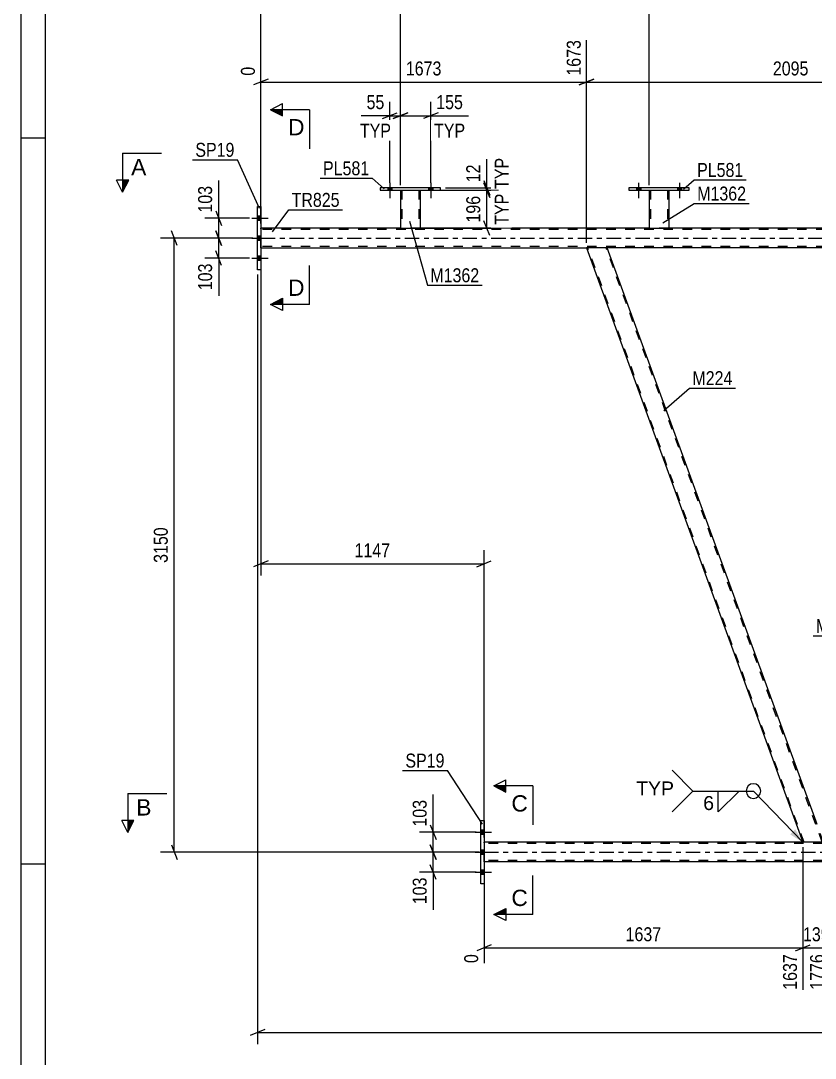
# Model space of a CAD drawing. Header units: millimetres. Extents: x 0 to 841, y 0 to 594.
# Drawn here: x 0 to 163.2, y 258.2 to 471.1 of the extents above; entities that cross this region are included whole.
import ezdxf

# ---------------------------------------------------------------- set-up
doc = ezdxf.new("R2010")
doc.units = ezdxf.units.MM
doc.linetypes.add('DXK_LINE_DOT2', pattern=[3.9198, 1.9599, -1.9599])
doc.linetypes.add('DXK_LINE_DOT3', pattern=[5.9187, 2.979, -0.9799, 0.9799, -0.9799])
doc.styles.add('Arial', font='ARIAL.TTF', dxfattribs={"height": 0.2})
doc.styles.add('Arial Narrow', font='ARIALN.TTF', dxfattribs={"height": 0.2})

# ---------------------------------------------------------------- blocks, each defined once
blk = doc.blocks.new('Unknown-122569494-1133')
at = {"color": 5, "linetype": 'Continuous'}
for p, q in [((0, 594), (0, 0)), ((5, 589), (5, 5)), ((5, 447), (0, 447)), ((5, 298), (0, 298))]:
    blk.add_line(p, q, dxfattribs=at)
blk = doc.blocks.new('Bolt-122569494-5056 - 5043')
at = {"linetype": 'Continuous'}
for points in [[(126.45, 436.33), (127.33, 436.33), (127.33, 436.81), (126.45, 436.81)], [(134.85, 436.33), (135.73, 436.33), (135.73, 436.81), (134.85, 436.81)]]:
    blk.add_hatch(color=1, dxfattribs=at).paths.add_polyline_path(points)
at = {"color": 1, "linetype": 'Continuous'}
for p, q in [((126.45, 436.81), (126.45, 436.33)), ((126.89, 437.81), (126.89, 434.69)), ((127.33, 436.81), (127.33, 436.33)), ((134.85, 436.81), (134.85, 436.33)), ((135.29, 437.81), (135.29, 434.69)), ((135.73, 436.81), (135.73, 436.33))]:
    blk.add_line(p, q, dxfattribs=at)
blk = doc.blocks.new('Part-122569494-5079 - 5043')
at = {"color": 2, "linetype": 'Continuous'}
for p, q in [((124.89, 436.81), (124.89, 436.33)), ((137.29, 436.81), (124.89, 436.81)), ((137.29, 436.33), (137.29, 436.81)), ((124.89, 436.33), (137.29, 436.33))]:
    blk.add_line(p, q, dxfattribs=at)
blk = doc.blocks.new('Part-122569494-5201 - 5043')
at = {"color": 2, "linetype": 'Continuous'}
for p, q in [((129.09, 436.33), (129.09, 428.49)), ((133.09, 436.33), (133.09, 428.49)), ((129.09, 428.49), (133.09, 428.49))]:
    blk.add_line(p, q, dxfattribs=at)
at = {"color": 7, "linetype": 'DXK_LINE_DOT2'}
for p, q in [((129.09, 436.33), (133.09, 436.33)), ((129.09, 436.33), (129.09, 436.33)), ((129.09, 436.33), (129.09, 436.33)), ((129.33, 436.33), (129.33, 428.49)), ((132.85, 436.33), (132.85, 428.49)), ((133.09, 436.33), (133.09, 436.33)), ((133.09, 436.33), (133.09, 436.33)), ((132.79, 428.49), (132.83, 428.49)), ((132.79, 428.49), (132.83, 428.49)), ((132.83, 428.49), (132.85, 428.49)), ((132.83, 428.49), (132.85, 428.49))]:
    blk.add_line(p, q, dxfattribs=at)
blk = doc.blocks.new('Part-122569494-5084 - 5043')
at = {"color": 2, "linetype": 'Continuous'}
for p, q in [((78, 436.33), (78, 428.49)), ((82, 436.33), (82, 428.49)), ((78, 428.49), (82, 428.49))]:
    blk.add_line(p, q, dxfattribs=at)
at = {"color": 7, "linetype": 'DXK_LINE_DOT2'}
for p, q in [((78, 436.33), (82, 436.33)), ((78, 436.33), (78, 436.33)), ((78, 436.33), (78, 436.33)), ((78.24, 436.33), (78.24, 428.49)), ((81.76, 436.33), (81.76, 428.49)), ((82, 436.33), (82, 436.33)), ((82, 436.33), (82, 436.33)), ((81.71, 428.49), (81.75, 428.49)), ((81.71, 428.49), (81.75, 428.49)), ((81.75, 428.49), (81.76, 428.49)), ((81.75, 428.49), (81.76, 428.49))]:
    blk.add_line(p, q, dxfattribs=at)
blk = doc.blocks.new('Part-122569494-5089 - 5043')
at = {"color": 2, "linetype": 'Continuous'}
for p, q in [((73.8, 436.81), (73.8, 436.33)), ((86.2, 436.81), (73.8, 436.81)), ((86.2, 436.33), (86.2, 436.81)), ((73.8, 436.33), (86.2, 436.33))]:
    blk.add_line(p, q, dxfattribs=at)
blk = doc.blocks.new('Bolt-122569494-5195 - 5043')
at = {"linetype": 'Continuous'}
for points in [[(126.45, 436.33), (127.33, 436.33), (127.33, 436.81), (126.45, 436.81)], [(134.85, 436.33), (135.73, 436.33), (135.73, 436.81), (134.85, 436.81)]]:
    blk.add_hatch(color=1, dxfattribs=at).paths.add_polyline_path(points)
at = {"color": 1, "linetype": 'Continuous'}
for p, q in [((126.45, 436.81), (126.45, 436.33)), ((126.89, 437.81), (126.89, 434.69)), ((127.33, 436.81), (127.33, 436.33)), ((134.85, 436.81), (134.85, 436.33)), ((135.29, 437.81), (135.29, 434.69)), ((135.73, 436.81), (135.73, 436.33))]:
    blk.add_line(p, q, dxfattribs=at)
blk = doc.blocks.new('Bolt-122569494-5196 - 5043')
at = {"linetype": 'Continuous'}
for points in [[(75.36, 436.33), (76.24, 436.33), (76.24, 436.81), (75.36, 436.81)], [(83.76, 436.33), (84.64, 436.33), (84.64, 436.81), (83.76, 436.81)]]:
    blk.add_hatch(color=1, dxfattribs=at).paths.add_polyline_path(points)
at = {"color": 1, "linetype": 'Continuous'}
for p, q in [((75.36, 436.81), (75.36, 436.33)), ((75.8, 437.81), (75.8, 434.69)), ((76.24, 436.81), (76.24, 436.33)), ((83.76, 436.81), (83.76, 436.33)), ((84.2, 437.81), (84.2, 434.69)), ((84.64, 436.81), (84.64, 436.33))]:
    blk.add_line(p, q, dxfattribs=at)
blk = doc.blocks.new('Part-122569494-5228 - 5043')
at = {"color": 2, "linetype": 'Continuous'}
for p, q in [((48.64, 419.99), (48.64, 432.99)), ((48.64, 432.99), (49.28, 432.99)), ((49.28, 432.99), (49.28, 419.99)), ((49.28, 419.99), (48.64, 419.99))]:
    blk.add_line(p, q, dxfattribs=at)
blk = doc.blocks.new('Part-122569494-5351 - 5043')
at = {"color": 2, "linetype": 'Continuous'}
for p, q in [((120.46, 424.49), (116.2, 424.49)), ((116.2, 424.49), (160.61, 302.49)), ((163.32, 306.74), (120.46, 424.49)), ((164.55, 302.49), (160.61, 302.49)), ((164.83, 302.49), (164.55, 302.49)), ((164.83, 302.49), (164.87, 302.49))]:
    blk.add_line(p, q, dxfattribs=at)
at = {"color": 7, "linetype": 'DXK_LINE_DOT2'}
for p, q in [((160.86, 302.49), (116.46, 424.49)), ((164.61, 302.49), (120.21, 424.49)), ((164.87, 302.49), (163.32, 306.74)), ((164.55, 302.49), (164.72, 302.49))]:
    blk.add_line(p, q, dxfattribs=at)
blk = doc.blocks.new('Part-122569494-5365 - 5043')
at = {"color": 2, "linetype": 'Continuous'}
for p, q in [((78, 428.49), (49.28, 428.49)), ((129.09, 428.49), (82, 428.49)), ((180.17, 428.49), (133.09, 428.49)), ((49.28, 424.49), (116.2, 424.49)), ((200.02, 424.49), (120.46, 424.49))]:
    blk.add_line(p, q, dxfattribs=at)
at = {"color": 7, "linetype": 'DXK_LINE_DOT2'}
for p, q in [((49.28, 424.49), (49.28, 428.49)), ((749.35, 428.25), (49.28, 428.25)), ((82, 428.49), (78, 428.49)), ((133.09, 428.49), (129.09, 428.49)), ((749.35, 424.73), (49.28, 424.73)), ((120.46, 424.49), (116.2, 424.49))]:
    blk.add_line(p, q, dxfattribs=at)
at = {"color": 7, "linetype": 'DXK_LINE_DOT3'}
blk.add_line((49.28, 426.49), (749.35, 426.49), dxfattribs=at)
blk = doc.blocks.new('Part-122569494-5391 - 5043')
at = {"color": 2, "linetype": 'Continuous'}
for p, q in [((94.5, 293.99), (94.5, 306.99)), ((94.5, 306.99), (95.14, 306.99)), ((95.14, 306.99), (95.14, 293.99)), ((95.14, 293.99), (94.5, 293.99))]:
    blk.add_line(p, q, dxfattribs=at)
blk = doc.blocks.new('Bolt-122569494-5435 - 5043')
at = {"linetype": 'Continuous'}
for points in [[(95.14, 304.15), (95.14, 305.03), (94.5, 305.03), (94.5, 304.15)], [(95.14, 304.15), (95.14, 305.03), (94.5, 305.03), (94.5, 304.15)], [(95.14, 304.15), (95.14, 305.03), (94.5, 305.03), (94.5, 304.15)], [(95.14, 300.05), (95.14, 300.93), (94.5, 300.93), (94.5, 300.05)], [(95.14, 300.05), (95.14, 300.93), (94.5, 300.93), (94.5, 300.05)], [(95.14, 295.95), (95.14, 296.83), (94.5, 296.83), (94.5, 295.95)], [(95.14, 295.95), (95.14, 296.83), (94.5, 296.83), (94.5, 295.95)], [(95.14, 295.95), (95.14, 296.83), (94.5, 296.83), (94.5, 295.95)]]:
    blk.add_hatch(color=1, dxfattribs=at).paths.add_polyline_path(points)
at = {"color": 1, "linetype": 'Continuous'}
for p, q in [((93.34, 304.59), (96.66, 304.59)), ((93.34, 304.59), (96.66, 304.59)), ((93.34, 304.59), (96.66, 304.59)), ((94.5, 305.03), (95.14, 305.03)), ((94.5, 305.03), (95.14, 305.03)), ((94.5, 305.03), (95.14, 305.03)), ((94.5, 304.15), (95.14, 304.15)), ((94.5, 304.15), (95.14, 304.15)), ((94.5, 304.15), (95.14, 304.15)), ((93.34, 300.49), (96.66, 300.49)), ((93.34, 300.49), (96.66, 300.49)), ((94.5, 300.93), (95.14, 300.93)), ((94.5, 300.93), (95.14, 300.93)), ((94.5, 300.05), (95.14, 300.05)), ((94.5, 300.05), (95.14, 300.05)), ((93.34, 296.39), (96.66, 296.39)), ((93.34, 296.39), (96.66, 296.39)), ((93.34, 296.39), (96.66, 296.39)), ((94.5, 296.83), (95.14, 296.83)), ((94.5, 296.83), (95.14, 296.83)), ((94.5, 296.83), (95.14, 296.83)), ((94.5, 295.95), (95.14, 295.95)), ((94.5, 295.95), (95.14, 295.95)), ((94.5, 295.95), (95.14, 295.95))]:
    blk.add_line(p, q, dxfattribs=at)
blk = doc.blocks.new('Bolt-122569494-5436 - 5043')
at = {"linetype": 'Continuous'}
for points in [[(49.28, 430.15), (49.28, 431.03), (48.64, 431.03), (48.64, 430.15)], [(49.28, 430.15), (49.28, 431.03), (48.64, 431.03), (48.64, 430.15)], [(49.28, 430.15), (49.28, 431.03), (48.64, 431.03), (48.64, 430.15)], [(49.28, 426.05), (49.28, 426.93), (48.64, 426.93), (48.64, 426.05)], [(49.28, 426.05), (49.28, 426.93), (48.64, 426.93), (48.64, 426.05)], [(49.28, 421.95), (49.28, 422.83), (48.64, 422.83), (48.64, 421.95)], [(49.28, 421.95), (49.28, 422.83), (48.64, 422.83), (48.64, 421.95)], [(49.28, 421.95), (49.28, 422.83), (48.64, 422.83), (48.64, 421.95)]]:
    blk.add_hatch(color=1, dxfattribs=at).paths.add_polyline_path(points)
at = {"color": 1, "linetype": 'Continuous'}
for p, q in [((47.48, 430.59), (50.8, 430.59)), ((47.48, 430.59), (50.8, 430.59)), ((47.48, 430.59), (50.8, 430.59)), ((48.64, 431.03), (49.28, 431.03)), ((48.64, 431.03), (49.28, 431.03)), ((48.64, 431.03), (49.28, 431.03)), ((48.64, 430.15), (49.28, 430.15)), ((48.64, 430.15), (49.28, 430.15)), ((48.64, 430.15), (49.28, 430.15)), ((47.48, 426.49), (50.8, 426.49)), ((47.48, 426.49), (50.8, 426.49)), ((48.64, 426.93), (49.28, 426.93)), ((48.64, 426.93), (49.28, 426.93)), ((48.64, 426.05), (49.28, 426.05)), ((48.64, 426.05), (49.28, 426.05)), ((47.48, 422.39), (50.8, 422.39)), ((47.48, 422.39), (50.8, 422.39)), ((47.48, 422.39), (50.8, 422.39)), ((48.64, 422.83), (49.28, 422.83)), ((48.64, 422.83), (49.28, 422.83)), ((48.64, 422.83), (49.28, 422.83)), ((48.64, 421.95), (49.28, 421.95)), ((48.64, 421.95), (49.28, 421.95)), ((48.64, 421.95), (49.28, 421.95))]:
    blk.add_line(p, q, dxfattribs=at)
blk = doc.blocks.new('Part-122569494-5464 - 5043')
at = {"color": 2, "linetype": 'Continuous'}
for p, q in [((160.61, 302.49), (95.14, 302.49)), ((241, 298.49), (95.14, 298.49))]:
    blk.add_line(p, q, dxfattribs=at)
at = {"color": 7, "linetype": 'DXK_LINE_DOT2'}
for p, q in [((95.14, 298.49), (95.14, 302.49)), ((166.18, 302.49), (160.61, 302.49)), ((776.17, 302.25), (95.14, 302.25)), ((776.17, 298.73), (95.14, 298.73))]:
    blk.add_line(p, q, dxfattribs=at)
at = {"color": 7, "linetype": 'DXK_LINE_DOT3'}
blk.add_line((95.14, 300.49), (776.17, 300.49), dxfattribs=at)
blk = doc.blocks.new('Bolt-122569494-5499 - 5043')
at = {"linetype": 'Continuous'}
for points in [[(75.36, 436.33), (76.24, 436.33), (76.24, 436.81), (75.36, 436.81)], [(83.76, 436.33), (84.64, 436.33), (84.64, 436.81), (83.76, 436.81)]]:
    blk.add_hatch(color=1, dxfattribs=at).paths.add_polyline_path(points)
at = {"color": 1, "linetype": 'Continuous'}
for p, q in [((75.36, 436.81), (75.36, 436.33)), ((75.8, 437.81), (75.8, 434.69)), ((76.24, 436.81), (76.24, 436.33)), ((83.76, 436.81), (83.76, 436.33)), ((84.2, 437.81), (84.2, 434.69)), ((84.64, 436.81), (84.64, 436.33))]:
    blk.add_line(p, q, dxfattribs=at)
blk = doc.blocks.new('StraightDimension-122569494-6744 - 5043')
at = {"color": 7, "linetype": 'Continuous'}
for p, q in [((48.64, 418.99), (48.64, 261.08)), ((50.14, 264.08), (47.14, 262.88)), ((48.64, 263.48), (792.79, 263.48))]:
    blk.add_line(p, q, dxfattribs=at)
blk = doc.blocks.new('StraightDimension-122569494-6722 - 5043')
at = {"color": 7, "linetype": 'Continuous'}
for p, q in [((49.28, 423.49), (49.28, 357.22)), ((95.14, 303.49), (95.14, 362.47)), ((50.78, 360.22), (47.78, 359.02)), ((93.64, 359.02), (96.64, 360.22)), ((49.28, 359.62), (95.14, 359.62))]:
    blk.add_line(p, q, dxfattribs=at)
at = {"color": 0}
blk.add_wipeout([(76.47, 360.37), (76.47, 364.57), (67.95, 364.57), (67.95, 360.37)], dxfattribs=at)
at = {"color": 3, "style": 'Arial Narrow'}
blk.add_text('1147', height=2.863, dxfattribs=at).set_placement((68.55, 360.97))
blk = doc.blocks.new('StraightDimension-122569494-6510 - 5043')
at = {"color": 7, "linetype": 'Continuous'}
for p, q in [((93.5, 304.59), (81.86, 304.59)), ((84.11, 306.09), (85.31, 303.09)), ((84.71, 300.49), (84.71, 304.59)), ((94.14, 300.49), (81.86, 300.49)), ((85.31, 298.99), (84.11, 301.99))]:
    blk.add_line(p, q, dxfattribs=at)
at = {"color": 0}
blk.add_wipeout([(83.96, 311.8), (79.76, 311.8), (79.76, 305.11), (83.96, 305.11)], dxfattribs=at)
at = {"color": 7, "linetype": 'Continuous'}
blk.add_line((84.71, 304.59), (84.71, 312.32), dxfattribs=at)
blk.add_line((84.71, 304.59), (84.71, 312.32), dxfattribs=at)
at = {"color": 3, "style": 'Arial Narrow'}
blk.add_text('103', height=2.863, rotation=90.0002, dxfattribs=at).set_placement((83.36, 305.71))
blk = doc.blocks.new('StraightDimension-122569494-6442 - 5043')
at = {"color": 7, "linetype": 'Continuous'}
for p, q in [((116.2, 425.49), (116.2, 467.12)), ((200.02, 425.49), (200.02, 467.12)), ((117.7, 459.11), (114.7, 457.91)), ((116.2, 458.51), (200.02, 458.51)), ((198.52, 457.91), (201.52, 459.11))]:
    blk.add_line(p, q, dxfattribs=at)
at = {"color": 0, "linetype": 'Continuous'}
blk.add_wipeout([(199.42, 467.72), (195.22, 467.72), (195.22, 459.21), (199.42, 459.21)], dxfattribs=at)
at = {"color": 0}
blk.add_wipeout([(162.37, 459.26), (162.37, 463.46), (153.86, 463.46), (153.86, 459.26)], dxfattribs=at)
at = {"color": 3, "linetype": 'Continuous', "style": 'Arial Narrow'}
blk.add_text('3769', height=2.863, rotation=90.0002, dxfattribs=at).set_placement((198.82, 459.81))
at = {"color": 3, "style": 'Arial Narrow'}
blk.add_text('2095', height=2.863, dxfattribs=at).set_placement((154.46, 459.86))
blk = doc.blocks.new('StraightDimension-122569494-22774 - 5043')
at = {"color": 7, "linetype": 'Continuous'}
for p, q in [((160.61, 301.49), (160.61, 272.23)), ((166.18, 301.49), (166.18, 272.23)), ((159.11, 280.24), (162.11, 281.44)), ((167.68, 281.44), (164.68, 280.24)), ((160.61, 280.84), (166.18, 280.84))]:
    blk.add_line(p, q, dxfattribs=at)
at = {"color": 0}
blk.add_wipeout([(166.74, 281.59), (166.74, 285.79), (160.05, 285.79), (160.05, 281.59)], dxfattribs=at)
at = {"color": 0, "linetype": 'Continuous'}
blk.add_wipeout([(165.58, 280.14), (161.38, 280.14), (161.38, 271.63), (165.58, 271.63)], dxfattribs=at)
at = {"color": 3, "style": 'Arial Narrow'}
blk.add_text('139', height=2.863, dxfattribs=at).set_placement((160.65, 282.19))
at = {"color": 3, "linetype": 'Continuous', "style": 'Arial Narrow'}
blk.add_text('1776', height=2.863, rotation=90.0002, dxfattribs=at).set_placement((164.98, 272.23))
blk = doc.blocks.new('StraightDimension-122569494-18373 - 5043')
at = {"color": 7, "linetype": 'Continuous'}
for p, q in [((129.09, 437.33), (129.09, 485.69)), ((180.17, 437.33), (180.17, 485.69)), ((130.59, 477.68), (127.59, 476.48)), ((129.09, 477.08), (180.17, 477.08)), ((178.67, 476.48), (181.67, 477.68))]:
    blk.add_line(p, q, dxfattribs=at)
at = {"color": 0, "linetype": 'Continuous'}
blk.add_wipeout([(179.57, 486.29), (175.37, 486.29), (175.37, 477.78), (179.57, 477.78)], dxfattribs=at)
at = {"color": 0}
blk.add_wipeout([(158.88, 477.83), (158.88, 482.03), (150.37, 482.03), (150.37, 477.83)], dxfattribs=at)
at = {"color": 3, "linetype": 'Continuous', "style": 'Arial Narrow'}
blk.add_text('3272', height=2.863, rotation=90.0002, dxfattribs=at).set_placement((178.97, 478.38))
at = {"color": 3, "style": 'Arial Narrow'}
blk.add_text('1277', height=2.863, dxfattribs=at).set_placement((150.97, 478.43))
blk = doc.blocks.new('StraightDimension-122569494-18375 - 5043')
at = {"color": 7, "linetype": 'Continuous'}
for p, q in [((78, 437.33), (78, 483.86)), ((49.28, 429.49), (49.28, 480.21)), ((50.78, 477.68), (47.78, 476.48)), ((49.28, 477.08), (78, 477.08)), ((76.5, 476.48), (79.5, 477.68))]:
    blk.add_line(p, q, dxfattribs=at)
at = {"color": 0, "linetype": 'Continuous'}
for points in [[(77.4, 484.46), (73.2, 484.46), (73.2, 477.78), (77.4, 477.78)], [(48.68, 480.81), (44.48, 480.81), (44.48, 477.78), (48.68, 477.78)]]:
    blk.add_wipeout(points, dxfattribs=at)
at = {"color": 0}
blk.add_wipeout([(66.98, 477.83), (66.98, 482.03), (60.3, 482.03), (60.3, 477.83)], dxfattribs=at)
at = {"color": 3, "linetype": 'Continuous', "style": 'Arial Narrow'}
for s, height, p in [('718', 2.863, (76.8, 478.38)), ('0', 2.86, (48.08, 478.38))]:
    blk.add_text(s, height=height, rotation=90.0002, dxfattribs=at).set_placement(p)
at = {"color": 3, "style": 'Arial Narrow'}
blk.add_text('718', height=2.863, dxfattribs=at).set_placement((60.9, 478.43))
blk = doc.blocks.new('StraightDimension-122569494-6074 - 5043')
at = {"color": 7, "linetype": 'Continuous'}
for p, q in [((78, 437.33), (78, 454.45)), ((84.2, 437.81), (84.2, 454.45)), ((76.5, 451), (79.5, 452.2)), ((78, 451.6), (84.2, 451.6)), ((85.7, 452.2), (82.7, 451))]:
    blk.add_line(p, q, dxfattribs=at)
at = {"color": 0}
blk.add_wipeout([(91.41, 452.35), (91.41, 456.55), (84.73, 456.55), (84.73, 452.35)], dxfattribs=at)
at = {"color": 7, "linetype": 'Continuous'}
blk.add_line((84.2, 451.6), (91.94, 451.6), dxfattribs=at)
at = {"color": 3, "style": 'Arial Narrow'}
blk.add_text('155', height=2.863, dxfattribs=at).set_placement((85.33, 452.95))
at = {"color": 0, "linetype": 'Continuous'}
blk.add_wipeout([(91.87, 446.5), (91.87, 450.7), (84.28, 450.7), (84.28, 446.5)], dxfattribs=at)
at = {"color": 7, "linetype": 'Continuous'}
blk.add_line((84.2, 451.6), (91.94, 451.6), dxfattribs=at)
at = {"color": 3, "linetype": 'Continuous', "style": 'Arial Narrow'}
blk.add_text('TYP', height=2.863, dxfattribs=at).set_placement((84.88, 447.1))
blk = doc.blocks.new('StraightDimension-122569494-6090 - 5043')
at = {"color": 7, "linetype": 'Continuous'}
for p, q in [((75.8, 437.81), (75.8, 454.45)), ((78, 437.33), (78, 454.45)), ((74.3, 451), (77.3, 452.2)), ((75.8, 451.6), (78, 451.6)), ((79.5, 452.2), (76.5, 451))]:
    blk.add_line(p, q, dxfattribs=at)
at = {"color": 0}
blk.add_wipeout([(75.28, 452.35), (75.28, 456.55), (70.42, 456.55), (70.42, 452.35)], dxfattribs=at)
at = {"color": 7, "linetype": 'Continuous'}
blk.add_line((75.8, 451.6), (69.9, 451.6), dxfattribs=at)
at = {"color": 3, "style": 'Arial Narrow'}
blk.add_text('55', height=2.863, dxfattribs=at).set_placement((71.02, 452.95))
at = {"color": 0, "linetype": 'Continuous'}
blk.add_wipeout([(76.65, 446.5), (76.65, 450.7), (69.06, 450.7), (69.06, 446.5)], dxfattribs=at)
at = {"color": 7, "linetype": 'Continuous'}
blk.add_line((75.8, 451.6), (69.9, 451.6), dxfattribs=at)
at = {"color": 3, "linetype": 'Continuous', "style": 'Arial Narrow'}
blk.add_text('TYP', height=2.863, dxfattribs=at).set_placement((69.66, 447.1))
blk = doc.blocks.new('StraightDimension-122569494-6520 - 5043')
at = {"color": 7, "linetype": 'Continuous'}
for p, q in [((40.05, 427.99), (41.25, 424.99)), ((46.98, 426.49), (37.8, 426.49)), ((40.65, 422.39), (40.65, 426.49)), ((41.25, 420.89), (40.05, 423.89)), ((46.98, 422.39), (37.8, 422.39))]:
    blk.add_line(p, q, dxfattribs=at)
at = {"color": 0}
blk.add_wipeout([(39.9, 421.86), (35.7, 421.86), (35.7, 415.18), (39.9, 415.18)], dxfattribs=at)
at = {"color": 7, "linetype": 'Continuous'}
blk.add_line((40.65, 422.39), (40.65, 414.65), dxfattribs=at)
blk.add_line((40.65, 422.39), (40.65, 414.65), dxfattribs=at)
at = {"color": 3, "style": 'Arial Narrow'}
blk.add_text('103', height=2.863, rotation=90.0002, dxfattribs=at).set_placement((39.3, 415.78))
blk = doc.blocks.new('StraightDimension-122569494-6455 - 5043')
at = {"color": 7, "linetype": 'Continuous'}
for p, q in [((116.2, 425.49), (116.2, 467.12)), ((49.28, 429.49), (49.28, 461.64)), ((50.78, 459.11), (47.78, 457.91)), ((49.28, 458.51), (116.2, 458.51)), ((114.7, 457.91), (117.7, 459.11))]:
    blk.add_line(p, q, dxfattribs=at)
at = {"color": 0, "linetype": 'Continuous'}
for points in [[(115.6, 467.72), (111.4, 467.72), (111.4, 459.21), (115.6, 459.21)], [(48.68, 462.24), (44.48, 462.24), (44.48, 459.21), (48.68, 459.21)]]:
    blk.add_wipeout(points, dxfattribs=at)
at = {"color": 0}
blk.add_wipeout([(87, 459.26), (87, 463.46), (78.49, 463.46), (78.49, 459.26)], dxfattribs=at)
at = {"color": 3, "linetype": 'Continuous', "style": 'Arial Narrow'}
for s, height, p in [('1673', 2.863, (115, 459.81)), ('0', 2.86, (48.08, 459.81))]:
    blk.add_text(s, height=height, rotation=90.0002, dxfattribs=at).set_placement(p)
at = {"color": 3, "style": 'Arial Narrow'}
blk.add_text('1673', height=2.863, dxfattribs=at).set_placement((79.09, 459.86))
blk = doc.blocks.new('StraightDimension-122569494-6501 - 5043')
at = {"color": 7, "linetype": 'Continuous'}
for p, q in [((94.14, 300.49), (81.86, 300.49)), ((84.11, 301.99), (85.31, 298.99)), ((84.71, 296.39), (84.71, 300.49)), ((93.5, 296.39), (81.86, 296.39)), ((85.31, 294.89), (84.11, 297.89))]:
    blk.add_line(p, q, dxfattribs=at)
at = {"color": 0}
blk.add_wipeout([(83.96, 295.86), (79.76, 295.86), (79.76, 289.18), (83.96, 289.18)], dxfattribs=at)
at = {"color": 7, "linetype": 'Continuous'}
blk.add_line((84.71, 296.39), (84.71, 288.65), dxfattribs=at)
blk.add_line((84.71, 296.39), (84.71, 288.65), dxfattribs=at)
at = {"color": 3, "style": 'Arial Narrow'}
blk.add_text('103', height=2.863, rotation=90.0002, dxfattribs=at).set_placement((83.36, 289.78))
blk = doc.blocks.new('StraightDimension-122569494-6530 - 5043')
at = {"color": 7, "linetype": 'Continuous'}
for p, q in [((46.98, 430.59), (37.8, 430.59)), ((40.05, 432.09), (41.25, 429.09)), ((40.65, 426.49), (40.65, 430.59)), ((41.25, 424.99), (40.05, 427.99)), ((46.98, 426.49), (37.8, 426.49))]:
    blk.add_line(p, q, dxfattribs=at)
at = {"color": 0}
blk.add_wipeout([(39.9, 437.8), (35.7, 437.8), (35.7, 431.11), (39.9, 431.11)], dxfattribs=at)
at = {"color": 7, "linetype": 'Continuous'}
blk.add_line((40.65, 430.59), (40.65, 438.32), dxfattribs=at)
blk.add_line((40.65, 430.59), (40.65, 438.32), dxfattribs=at)
at = {"color": 3, "style": 'Arial Narrow'}
blk.add_text('103', height=2.863, rotation=90.0002, dxfattribs=at).set_placement((39.3, 431.71))
blk = doc.blocks.new('StraightDimension-122569494-6703 - 5043')
at = {"color": 7, "linetype": 'Continuous'}
for p, q in [((87.2, 436.81), (98.11, 436.81)), ((95.11, 438.31), (96.31, 435.31)), ((96.31, 434.83), (95.11, 437.83)), ((95.71, 436.33), (95.71, 436.81)), ((83, 436.33), (98.11, 436.33))]:
    blk.add_line(p, q, dxfattribs=at)
at = {"color": 0}
blk.add_wipeout([(94.96, 442.19), (90.76, 442.19), (90.76, 437.33), (94.96, 437.33)], dxfattribs=at)
at = {"color": 7, "linetype": 'Continuous'}
blk.add_line((95.71, 436.81), (95.71, 442.71), dxfattribs=at)
at = {"color": 3, "style": 'Arial Narrow'}
blk.add_text('12', height=2.863, rotation=90.0002, dxfattribs=at).set_placement((94.36, 437.93))
at = {"color": 0, "linetype": 'Continuous'}
blk.add_wipeout([(100.81, 443.55), (96.61, 443.55), (96.61, 435.96), (100.81, 435.96)], dxfattribs=at)
at = {"color": 7, "linetype": 'Continuous'}
blk.add_line((95.71, 436.81), (95.71, 442.71), dxfattribs=at)
at = {"color": 3, "linetype": 'Continuous', "style": 'Arial Narrow'}
blk.add_text('TYP', height=2.863, rotation=90.0002, dxfattribs=at).set_placement((100.21, 436.56))
blk = doc.blocks.new('StraightDimension-122569494-6711 - 5043')
at = {"color": 7, "linetype": 'Continuous'}
for p, q in [((95.11, 437.83), (96.31, 434.83)), ((83, 436.33), (98.11, 436.33)), ((95.71, 428.49), (95.71, 436.33)), ((83, 428.49), (98.11, 428.49)), ((96.31, 426.99), (95.11, 429.99))]:
    blk.add_line(p, q, dxfattribs=at)
at = {"color": 0}
blk.add_wipeout([(94.96, 435.75), (90.76, 435.75), (90.76, 429.07), (94.96, 429.07)], dxfattribs=at)
at = {"color": 0, "linetype": 'Continuous'}
blk.add_wipeout([(100.81, 436.2), (96.61, 436.2), (96.61, 428.61), (100.81, 428.61)], dxfattribs=at)
at = {"color": 3, "style": 'Arial Narrow'}
blk.add_text('196', height=2.863, rotation=90.0002, dxfattribs=at).set_placement((94.36, 429.67))
at = {"color": 3, "linetype": 'Continuous', "style": 'Arial Narrow'}
blk.add_text('TYP', height=2.863, rotation=90.0002, dxfattribs=at).set_placement((100.21, 429.21))
blk = doc.blocks.new('StraightDimension-122569494-6769 - 5043')
at = {"color": 7, "linetype": 'Continuous'}
for p, q in [((32.14, 424.99), (30.94, 427.99)), ((47.64, 426.49), (28.69, 426.49)), ((31.54, 300.49), (31.54, 426.49)), ((94.14, 300.49), (28.69, 300.49)), ((30.94, 301.99), (32.14, 298.99))]:
    blk.add_line(p, q, dxfattribs=at)
at = {"color": 0}
blk.add_wipeout([(30.79, 367.74), (26.59, 367.74), (26.59, 359.23), (30.79, 359.23)], dxfattribs=at)
at = {"color": 3, "style": 'Arial Narrow'}
blk.add_text('3150', height=2.863, rotation=90.0002, dxfattribs=at).set_placement((30.19, 359.83))
blk = doc.blocks.new('StraightDimension-122569494-18374 - 5043')
at = {"color": 7, "linetype": 'Continuous'}
for p, q in [((129.09, 437.33), (129.09, 485.69)), ((78, 437.33), (78, 483.86)), ((79.5, 477.68), (76.5, 476.48)), ((78, 477.08), (129.09, 477.08)), ((127.59, 476.48), (130.59, 477.68))]:
    blk.add_line(p, q, dxfattribs=at)
at = {"color": 0, "linetype": 'Continuous'}
blk.add_wipeout([(128.49, 486.29), (124.29, 486.29), (124.29, 477.78), (128.49, 477.78)], dxfattribs=at)
at = {"color": 0}
blk.add_wipeout([(107.8, 477.83), (107.8, 482.03), (99.29, 482.03), (99.29, 477.83)], dxfattribs=at)
at = {"color": 3, "linetype": 'Continuous', "style": 'Arial Narrow'}
blk.add_text('1995', height=2.863, rotation=90.0002, dxfattribs=at).set_placement((127.89, 478.38))
at = {"color": 3, "style": 'Arial Narrow'}
blk.add_text('1277', height=2.863, dxfattribs=at).set_placement((99.89, 478.43))
blk = doc.blocks.new('StraightDimension-122569494-22775 - 5043')
at = {"color": 7, "linetype": 'Continuous'}
for p, q in [((160.61, 301.49), (160.61, 272.23)), ((95.14, 297.49), (95.14, 277.71)), ((96.64, 281.44), (93.64, 280.24)), ((159.11, 280.24), (162.11, 281.44)), ((95.14, 280.84), (160.61, 280.84))]:
    blk.add_line(p, q, dxfattribs=at)
at = {"color": 0}
blk.add_wipeout([(132.13, 281.59), (132.13, 285.79), (123.62, 285.79), (123.62, 281.59)], dxfattribs=at)
at = {"color": 0, "linetype": 'Continuous'}
for points in [[(94.54, 280.14), (90.34, 280.14), (90.34, 277.11), (94.54, 277.11)], [(160.01, 280.14), (155.81, 280.14), (155.81, 271.63), (160.01, 271.63)]]:
    blk.add_wipeout(points, dxfattribs=at)
at = {"color": 3, "style": 'Arial Narrow'}
blk.add_text('1637', height=2.863, dxfattribs=at).set_placement((124.22, 282.19))
at = {"color": 3, "linetype": 'Continuous', "style": 'Arial Narrow'}
for s, height, p in [('0', 2.86, (93.94, 277.71)), ('1637', 2.863, (159.41, 272.23))]:
    blk.add_text(s, height=height, rotation=90.0002, dxfattribs=at).set_placement(p)
blk = doc.blocks.new('Mark-122569494-5075 - 5043')
at = {"color": 0}
blk.add_wipeout([(148.41, 439.03), (148.41, 442.03), (138.9, 442.03), (138.9, 439.03)], dxfattribs=at)
blk.add_wipeout([(148.41, 439.03), (148.41, 442.03), (138.9, 442.03), (138.9, 439.03)], dxfattribs=at)
at = {"color": 30, "linetype": 'Continuous'}
for p, q in [((136.1, 436.53), (138.3, 438.43)), ((138.3, 438.43), (149.01, 438.43))]:
    blk.add_line(p, q, dxfattribs=at)
at = {"color": 3, "style": 'Arial Narrow'}
blk.add_text('PL581', height=2.863, dxfattribs=at).set_placement((138.9, 439.03))
blk = doc.blocks.new('Mark-122569494-5080 - 5043')
at = {"color": 0}
blk.add_wipeout([(94.17, 417.42), (94.17, 420.42), (84.12, 420.42), (84.12, 417.42)], dxfattribs=at)
blk.add_wipeout([(94.17, 417.42), (94.17, 420.42), (84.12, 420.42), (84.12, 417.42)], dxfattribs=at)
at = {"color": 30, "linetype": 'Continuous'}
for p, q in [((79.81, 429.93), (83.52, 416.82)), ((83.52, 416.82), (94.77, 416.82))]:
    blk.add_line(p, q, dxfattribs=at)
at = {"color": 3, "style": 'Arial Narrow'}
blk.add_text('M1362', height=2.863, dxfattribs=at).set_placement((84.12, 417.42))
blk = doc.blocks.new('Mark-122569494-5085 - 5043')
at = {"color": 0}
blk.add_wipeout([(71.59, 439.37), (71.59, 442.37), (62.08, 442.37), (62.08, 439.37)], dxfattribs=at)
blk.add_wipeout([(71.59, 439.37), (71.59, 442.37), (62.08, 442.37), (62.08, 439.37)], dxfattribs=at)
at = {"color": 30, "linetype": 'Continuous'}
for p in [(61.48, 438.77), (74.66, 436.61)]:
    blk.add_line(p, (72.19, 438.77), dxfattribs=at)
at = {"color": 3, "style": 'Arial Narrow'}
blk.add_text('PL581', height=2.863, dxfattribs=at).set_placement((62.08, 439.37))
blk = doc.blocks.new('Mark-122569494-5197 - 5043')
at = {"color": 0}
blk.add_wipeout([(148.97, 434.19), (148.97, 437.19), (138.92, 437.19), (138.92, 434.19)], dxfattribs=at)
blk.add_wipeout([(148.97, 434.19), (148.97, 437.19), (138.92, 437.19), (138.92, 434.19)], dxfattribs=at)
at = {"color": 30, "linetype": 'Continuous'}
for p, q in [((131.86, 429.59), (138.32, 433.59)), ((138.32, 433.59), (149.57, 433.59))]:
    blk.add_line(p, q, dxfattribs=at)
at = {"color": 3, "style": 'Arial Narrow'}
blk.add_text('M1362', height=2.863, dxfattribs=at).set_placement((138.92, 434.19))
blk = doc.blocks.new('Mark-122569494-5224 - 5043')
at = {"color": 0}
blk.add_wipeout([(43.9, 443.16), (43.9, 446.16), (35.86, 446.16), (35.86, 443.16)], dxfattribs=at)
blk.add_wipeout([(43.9, 443.16), (43.9, 446.16), (35.86, 446.16), (35.86, 443.16)], dxfattribs=at)
at = {"color": 30, "linetype": 'Continuous'}
for p in [(35.26, 442.56), (49, 432.54)]:
    blk.add_line(p, (44.5, 442.56), dxfattribs=at)
at = {"color": 3, "style": 'Arial Narrow'}
blk.add_text('SP19', height=2.863, dxfattribs=at).set_placement((35.86, 443.16))
blk = doc.blocks.new('Mark-122569494-5347 - 5043')
at = {"color": 0}
blk.add_wipeout([(146.17, 396.31), (146.17, 399.31), (137.94, 399.31), (137.94, 396.31)], dxfattribs=at)
blk.add_wipeout([(146.17, 396.31), (146.17, 399.31), (137.94, 399.31), (137.94, 396.31)], dxfattribs=at)
at = {"color": 30, "linetype": 'Continuous'}
for p, q in [((132.09, 391.07), (137.34, 395.71)), ((137.34, 395.71), (146.77, 395.71))]:
    blk.add_line(p, q, dxfattribs=at)
at = {"color": 3, "style": 'Arial Narrow'}
blk.add_text('M224', height=2.863, dxfattribs=at).set_placement((137.94, 396.31))
blk = doc.blocks.new('Mark-122569494-5361 - 5043')
at = {"color": 0}
blk.add_wipeout([(65.49, 432.89), (65.49, 435.89), (55.63, 435.89), (55.63, 432.89)], dxfattribs=at)
blk.add_wipeout([(65.49, 432.89), (65.49, 435.89), (55.63, 435.89), (55.63, 432.89)], dxfattribs=at)
at = {"color": 30, "linetype": 'Continuous'}
for p, q in [((51.68, 427.78), (55.03, 432.29)), ((55.03, 432.29), (66.09, 432.29))]:
    blk.add_line(p, q, dxfattribs=at)
at = {"color": 3, "style": 'Arial Narrow'}
blk.add_text('TR825', height=2.863, dxfattribs=at).set_placement((55.63, 432.89))
blk = doc.blocks.new('Mark-122569494-5377 - 5043')
at = {"color": 0}
blk.add_wipeout([(171.53, 345.43), (171.53, 348.43), (163.31, 348.43), (163.31, 345.43)], dxfattribs=at)
blk.add_wipeout([(171.53, 345.43), (171.53, 348.43), (163.31, 348.43), (163.31, 345.43)], dxfattribs=at)
at = {"color": 30, "linetype": 'Continuous'}
for p in [(162.71, 344.83), (175.43, 340.63)]:
    blk.add_line(p, (172.13, 344.83), dxfattribs=at)
at = {"color": 3, "style": 'Arial Narrow'}
blk.add_text('M221', height=2.863, dxfattribs=at).set_placement((163.31, 345.43))
blk = doc.blocks.new('Mark-122569494-5387 - 5043')
at = {"color": 0}
blk.add_wipeout([(87.04, 317.83), (87.04, 320.83), (79, 320.83), (79, 317.83)], dxfattribs=at)
blk.add_wipeout([(87.04, 317.83), (87.04, 320.83), (79, 320.83), (79, 317.83)], dxfattribs=at)
at = {"color": 30, "linetype": 'Continuous'}
for p in [(78.4, 317.23), (94.81, 306.23)]:
    blk.add_line(p, (87.64, 317.23), dxfattribs=at)
at = {"color": 3, "style": 'Arial Narrow'}
blk.add_text('SP19', height=2.863, dxfattribs=at).set_placement((79, 317.83))
blk = doc.blocks.new('SectionMark-122569494-6822 - 5043')
at = {"linetype": 'Continuous'}
for points in [[(53.78, 452.82), (53.78, 451.57), (51.28, 452.82)], [(53.78, 414.13), (53.78, 412.88), (51.28, 412.88)]]:
    blk.add_hatch(color=6, dxfattribs=at).paths.add_polyline_path(points)
at = {"color": 6, "linetype": 'Continuous'}
for p, q in [((51.28, 452.82), (53.78, 454.07)), ((53.78, 451.57), (53.78, 454.07)), ((59.28, 452.82), (51.28, 452.82)), ((51.28, 452.82), (53.78, 451.57)), ((51.28, 412.88), (53.78, 414.13)), ((53.78, 414.13), (53.78, 411.63)), ((59.28, 412.88), (51.28, 412.88)), ((53.78, 411.63), (51.28, 412.88))]:
    blk.add_line(p, q, dxfattribs=at)
at = {"color": 0, "linetype": 'Continuous'}
for points in [[(58.28, 447.57), (58.28, 451.07), (54.91, 451.07), (54.91, 447.57)], [(58.28, 414.63), (58.28, 418.13), (54.91, 418.13), (54.91, 414.63)]]:
    blk.add_wipeout(points, dxfattribs=at)
at = {"color": 6, "linetype": 'Continuous'}
for p, q in [((59.28, 452.82), (59.28, 444.82)), ((59.28, 412.88), (59.28, 420.88))]:
    blk.add_line(p, q, dxfattribs=at)
at = {"color": 3, "linetype": 'Continuous', "style": 'Arial'}
for p in [(54.91, 447.57), (54.91, 414.63)]:
    blk.add_text('D', height=3.34, dxfattribs=at).set_placement(p)
blk = doc.blocks.new('SectionMark-122569494-6816 - 5043')
at = {"linetype": 'Continuous'}
for points in [[(99.64, 314.06), (99.64, 312.81), (97.14, 314.06)], [(99.64, 288.92), (99.64, 287.67), (97.14, 287.67)]]:
    blk.add_hatch(color=6, dxfattribs=at).paths.add_polyline_path(points)
at = {"color": 6, "linetype": 'Continuous'}
for p, q in [((97.14, 314.06), (99.64, 315.31)), ((99.64, 312.81), (99.64, 315.31)), ((105.14, 314.06), (97.14, 314.06)), ((97.14, 314.06), (99.64, 312.81)), ((97.14, 287.67), (99.64, 288.92)), ((105.14, 287.67), (97.14, 287.67)), ((99.64, 286.42), (97.14, 287.67)), ((99.64, 288.92), (99.64, 286.42))]:
    blk.add_line(p, q, dxfattribs=at)
at = {"color": 0, "linetype": 'Continuous'}
for points in [[(104.14, 308.81), (104.14, 312.31), (100.77, 312.31), (100.77, 308.81)], [(104.14, 289.42), (104.14, 292.92), (100.77, 292.92), (100.77, 289.42)]]:
    blk.add_wipeout(points, dxfattribs=at)
at = {"color": 6, "linetype": 'Continuous'}
for p, q in [((105.14, 314.06), (105.14, 306.06)), ((105.14, 287.67), (105.14, 295.67))]:
    blk.add_line(p, q, dxfattribs=at)
at = {"color": 3, "linetype": 'Continuous', "style": 'Arial'}
for p in [(100.77, 308.81), (100.77, 289.42)]:
    blk.add_text('C', height=3.34, dxfattribs=at).set_placement(p)
blk = doc.blocks.new('SectionMark-122569494-6812 - 5043')
at = {"color": 6, "linetype": 'Continuous'}
for p, q in [((21.98, 312.49), (21.98, 304.49)), ((21.98, 304.49), (20.73, 306.99))]:
    blk.add_line(p, q, dxfattribs=at)
at = {"color": 0, "linetype": 'Continuous'}
blk.add_wipeout([(26.84, 307.99), (26.84, 311.49), (23.73, 311.49), (23.73, 307.99)], dxfattribs=at)
at = {"linetype": 'Continuous'}
blk.add_hatch(color=6, dxfattribs=at).paths.add_polyline_path([(21.98, 306.99), (23.23, 306.99), (21.98, 304.49)])
at = {"color": 6, "linetype": 'Continuous'}
for p, q in [((21.98, 312.49), (29.98, 312.49)), ((23.23, 306.99), (20.73, 306.99)), ((21.98, 304.49), (23.23, 306.99))]:
    blk.add_line(p, q, dxfattribs=at)
at = {"color": 3, "linetype": 'Continuous', "style": 'Arial'}
blk.add_text('B', height=3.34, dxfattribs=at).set_placement((23.73, 307.99))
blk = doc.blocks.new('SectionMark-122569494-6818 - 5043')
at = {"color": 6, "linetype": 'Continuous'}
for p, q in [((20.93, 443.89), (20.93, 435.89)), ((20.93, 435.89), (19.68, 438.39))]:
    blk.add_line(p, q, dxfattribs=at)
at = {"color": 0, "linetype": 'Continuous'}
blk.add_wipeout([(25.79, 439.39), (25.79, 442.89), (22.68, 442.89), (22.68, 439.39)], dxfattribs=at)
at = {"linetype": 'Continuous'}
blk.add_hatch(color=6, dxfattribs=at).paths.add_polyline_path([(20.93, 438.39), (22.18, 438.39), (20.93, 435.89)])
at = {"color": 6, "linetype": 'Continuous'}
for p, q in [((20.93, 443.89), (28.93, 443.89)), ((22.18, 438.39), (19.68, 438.39)), ((20.93, 435.89), (22.18, 438.39))]:
    blk.add_line(p, q, dxfattribs=at)
at = {"color": 3, "linetype": 'Continuous', "style": 'Arial'}
blk.add_text('A', height=3.34, dxfattribs=at).set_placement((22.68, 439.39))
blk = doc.blocks.new('WeldMark-122569494-6853 - 5043')
at = {"linetype": 'Continuous'}
blk.add_hatch(color=30, dxfattribs=at).paths.add_polyline_path([(159.07, 305.17), (160.61, 302.49), (157.99, 304.13)])
at = {"color": 3, "linetype": 'Continuous'}
for q in [(133.77, 317.29), (133.77, 308.72)]:
    blk.add_line((138.05, 313.01), q, dxfattribs=at)
at = {"color": 30, "linetype": 'Continuous'}
blk.add_line((160.61, 302.49), (150.48, 313.01), dxfattribs=at)
at = {"color": 3, "linetype": 'Continuous'}
for start, end in [(90, 270), (270, 90)]:
    blk.add_arc((150.48, 313.01), 1.5, start, end, dxfattribs=at)
at = {"color": 0}
blk.add_wipeout([(142.58, 308.91), (142.58, 312.31), (139.95, 312.31), (139.95, 308.91)], dxfattribs=at)
at = {"color": 30, "linetype": 'Continuous'}
blk.add_line((138.05, 313.01), (150.48, 313.01), dxfattribs=at)
at = {"color": 3, "linetype": 'Continuous'}
for p, q in [((143.23, 313.01), (147.52, 313.01)), ((147.52, 313.01), (143.23, 308.72)), ((143.23, 308.72), (143.23, 313.01))]:
    blk.add_line(p, q, dxfattribs=at)
at = {"color": 3, "style": 'Arial'}
blk.add_text('6', height=2.87, dxfattribs=at).set_placement((140.15, 309.11))
at = {"color": 0, "linetype": 'Continuous'}
blk.add_wipeout([(134.15, 312.11), (134.15, 315.11), (126.38, 315.11), (126.38, 312.11)], dxfattribs=at)
blk.add_wipeout([(134.15, 312.11), (134.15, 315.11), (126.38, 315.11), (126.38, 312.11)], dxfattribs=at)
at = {"color": 3, "linetype": 'Continuous', "style": 'Arial'}
blk.add_text('TYP', height=2.865, dxfattribs=at).set_placement((126.38, 312.11))

msp = doc.modelspace()

# ---------------------------------------------------------------- block references
for name in ['Unknown-122569494-1133', 'Part-122569494-5089 - 5043', 'Bolt-122569494-5196 - 5043', 'Bolt-122569494-5499 - 5043', 'Part-122569494-5079 - 5043', 'Bolt-122569494-5056 - 5043', 'Bolt-122569494-5195 - 5043', 'Part-122569494-5084 - 5043', 'Part-122569494-5201 - 5043', 'Part-122569494-5228 - 5043', 'Bolt-122569494-5436 - 5043', 'Part-122569494-5365 - 5043', 'Part-122569494-5351 - 5043', 'Part-122569494-5391 - 5043', 'Bolt-122569494-5435 - 5043', 'Part-122569494-5464 - 5043']:
    msp.add_blockref(name, (0, 0))

# ---------------------------------------------------------------- next in the draw order: block references
for name in ['StraightDimension-122569494-18375 - 5043', 'StraightDimension-122569494-6442 - 5043', 'StraightDimension-122569494-6744 - 5043']:
    msp.add_blockref(name, (0, 0))

# ---------------------------------------------------------------- next in the draw order: block references
for name in ['StraightDimension-122569494-18373 - 5043', 'StraightDimension-122569494-6074 - 5043', 'StraightDimension-122569494-6722 - 5043', 'Mark-122569494-5347 - 5043', 'Mark-122569494-5377 - 5043', 'StraightDimension-122569494-22774 - 5043']:
    msp.add_blockref(name, (0, 0))

# ---------------------------------------------------------------- next in the draw order: block references
for name in ['StraightDimension-122569494-6090 - 5043', 'Mark-122569494-5075 - 5043', 'StraightDimension-122569494-6520 - 5043', 'StraightDimension-122569494-6510 - 5043']:
    msp.add_blockref(name, (0, 0))

# ---------------------------------------------------------------- next in the draw order: block references
for name in ['StraightDimension-122569494-6455 - 5043', 'Mark-122569494-5197 - 5043', 'StraightDimension-122569494-6501 - 5043']:
    msp.add_blockref(name, (0, 0))

# ---------------------------------------------------------------- next in the draw order: block references
for name in ['StraightDimension-122569494-6703 - 5043', 'Mark-122569494-5085 - 5043', 'StraightDimension-122569494-6530 - 5043']:
    msp.add_blockref(name, (0, 0))

# ---------------------------------------------------------------- next in the draw order: block references
for name in ['Mark-122569494-5224 - 5043', 'StraightDimension-122569494-6711 - 5043']:
    msp.add_blockref(name, (0, 0))

# ---------------------------------------------------------------- next in the draw order: block references
for name in ['StraightDimension-122569494-18374 - 5043', 'StraightDimension-122569494-6769 - 5043']:
    msp.add_blockref(name, (0, 0))

# ---------------------------------------------------------------- next in the draw order: block references
for name in ['Mark-122569494-5361 - 5043', 'Mark-122569494-5080 - 5043', 'Mark-122569494-5387 - 5043', 'StraightDimension-122569494-22775 - 5043']:
    msp.add_blockref(name, (0, 0))

# ---------------------------------------------------------------- next in the draw order: block references
for name in ['SectionMark-122569494-6822 - 5043', 'SectionMark-122569494-6816 - 5043']:
    msp.add_blockref(name, (0, 0))

# ---------------------------------------------------------------- next in the draw order: block references
for name in ['SectionMark-122569494-6818 - 5043', 'SectionMark-122569494-6812 - 5043']:
    msp.add_blockref(name, (0, 0))

# ---------------------------------------------------------------- next in the draw order: block references
msp.add_blockref('WeldMark-122569494-6853 - 5043', (0, 0))

doc.saveas('drawing.dxf')
